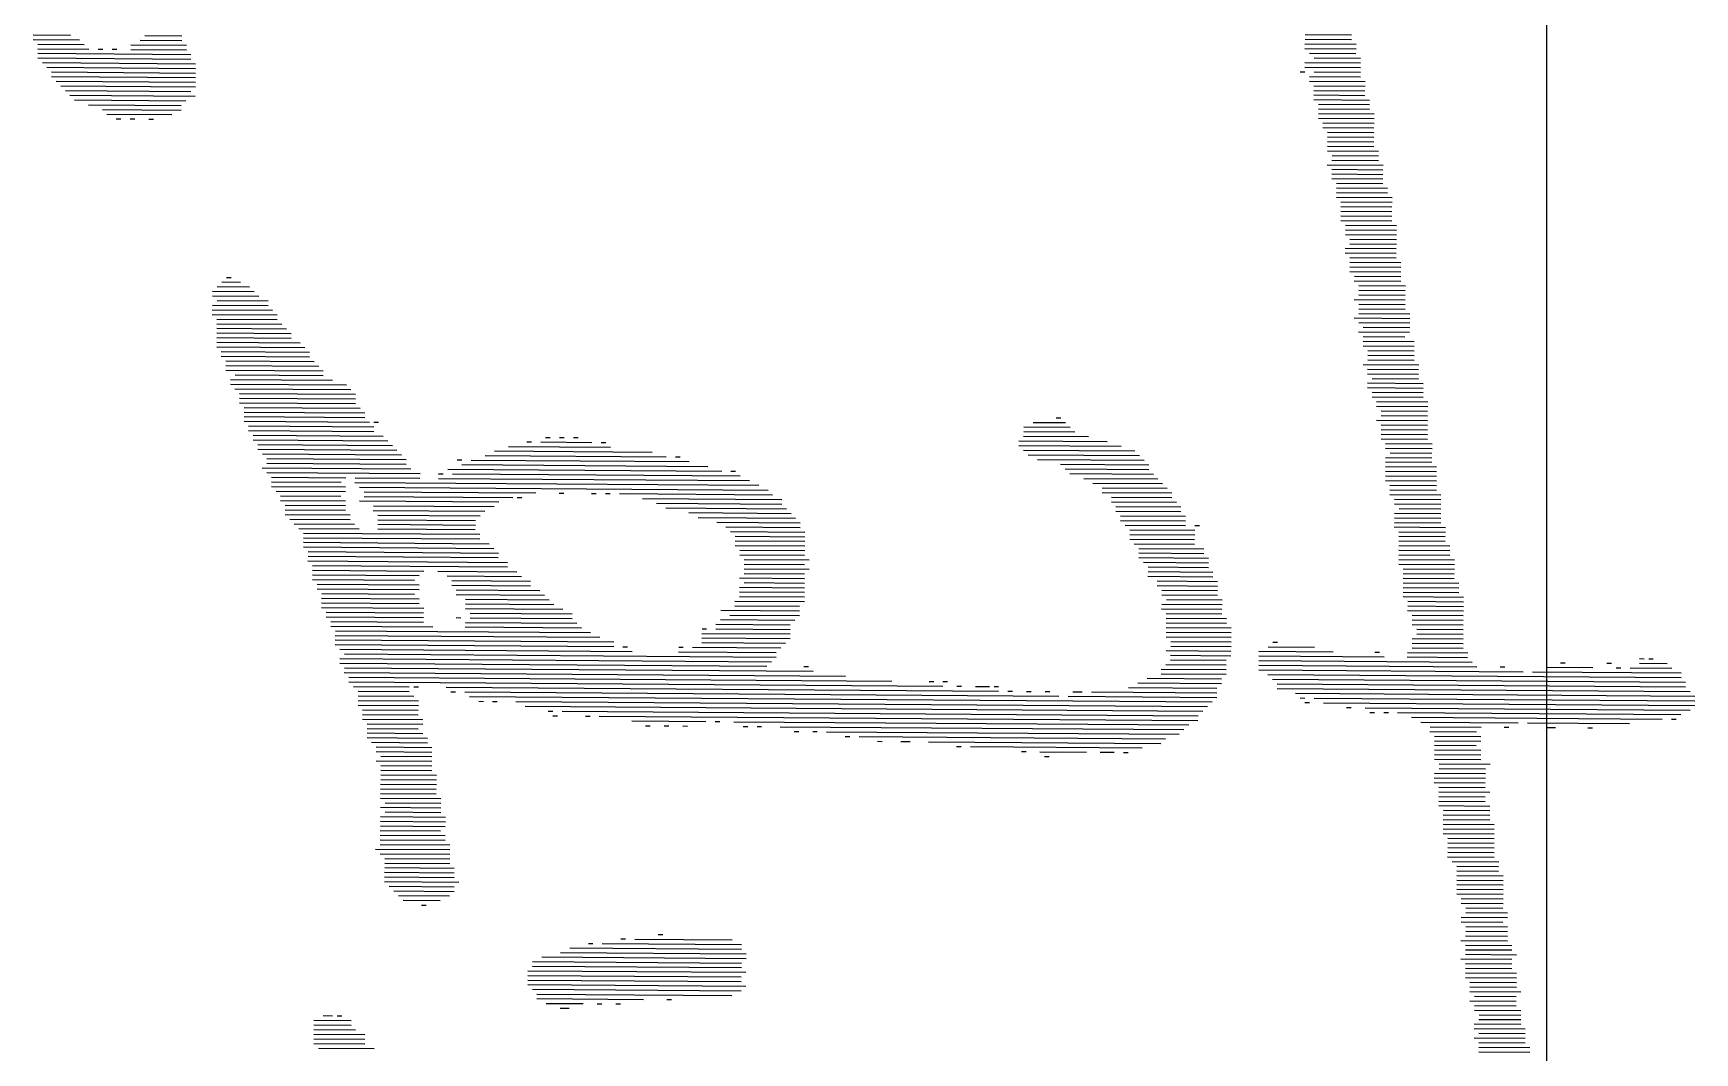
# Model space of a CAD drawing. Extents: x 1738711 to 2346805, y 1189731 to 2516152.
# Drawn here: x 1934158.3 to 1934328.3, y 1218895.2 to 1218999.5 of the extents above; entities that cross this region are included whole.
import ezdxf
from ezdxf.enums import TextEntityAlignment as Align

# ---------------------------------------------------------------- set-up
doc = ezdxf.new("R2010")
doc.units = 0
doc.header["$LTSCALE"] = 1000
doc.header["$MEASUREMENT"] = 0
doc.layers.add('TK', color=4, linetype='Continuous')
doc.layers.add('签名', color=2, linetype='Continuous')
doc.styles.add('宋体', font='SIMSUN.TTF', dxfattribs={"width": 0.75})

# ---------------------------------------------------------------- blocks, each defined once
blk = doc.blocks.new('hjashrtahreahe')
at = {"layer": 'TK', "color": 7}
blk.add_line((76600, 2800), (83100, 2800), dxfattribs=at)
at = {"layer": 'TK', "style": '宋体', "width": 0.75}
for tag, height, p in [('项目负责人', 350, (6002.88, 57088.65)), ('专业负责人', 350, (6002.88, 56223.66)), ('设计人', 350, (6002.88, 55419.43)), ('版号1', 250, (77303.87, 22193.36)), ('时间1', 250, (82405.29, 22193.36)), ('版号2', 250, (77303.87, 21593.36)), ('时间2', 250, (82405.29, 21593.36)), ('版号3', 250, (77303.87, 20993.36)), ('时间3', 250, (82405.29, 20993.36)), ('建筑会签', 0.0001, (78977.88, 2403.16)), ('电气会签', 0.0001, (82127.88, 2403.16)), ('结构会签', 0.0001, (78977.88, 1803.16)), ('暖通会签', 0.0001, (82127.88, 1803.16)), ('给排水会签', 0.0001, (78977.88, 1249.52)), ('智能化会签', 0.0001, (82127.88, 1249.52))]:
    blk.add_attdef(tag, text='', height=height, dxfattribs=at).set_placement(p, align=Align.CENTER)
for tag, p in [('合作设计单位', (80815.88, 48985.89)), ('版号说明1', (79853.88, 22318.17)), ('版号说明2', (79853.88, 21718.17)), ('版号说明3', (79853.88, 21118.17)), ('浙江绿储科技有限公司', (80545.18, 16035.89)), ('百兆瓦级集中式熔盐储能关键', (80545.18, 14953.21)), ('设备研发及制造基地项目', (80545.18, 14603.3)), ('1#研发楼', (80545.18, 13635.89)), ('图名', (80545.18, 12435.89)), ('工程编号', (78977.88, 11460.89)), ('子项编号', (82127.88, 11460.89)), ('建筑', (78977.88, 10710.89)), ('图号', (82127.88, 10710.89)), ('施工图', (78977.88, 9960.89)), ('2023.03', (82127.88, 9960.89)), ('审定', (79352.88, 8460.89)), ('审核', (79352.88, 7710.89)), ('工程负责', (79352.88, 6960.89)), ('专业负责', (79352.88, 6210.89)), ('设计', (79352.88, 5460.89)), ('制图', (79352.88, 4710.89)), ('校对', (79352.88, 3960.89))]:
    blk.add_attdef(tag, text='', height=250, dxfattribs=at).set_placement(p, align=Align.MIDDLE_CENTER)
blk = doc.blocks.new('A$C579C72A4')
for p, q in [((1193.34, 781.02), (1191.97, 590.71)), ((1195.48, 781.01), (1194.12, 592.84)), ((1197.63, 783.13), (1196.26, 592.82)), ((1199.78, 785.26), (1198.46, 601.36)), ((1201.92, 785.24), (1200.66, 609.9)), ((1204.06, 785.22), (1202.83, 614.16)), ((1206.18, 783.07), (1205.11, 633.39)), ((1186.88, 774.66), (1186.74, 755.41)), ((1189.05, 778.92), (1188.55, 710.49)), ((1191.18, 778.9), (1189.81, 588.59)), ((1208.29, 778.78), (1207.35, 648.34)), ((1210.41, 776.62), (1210.4, 774.49)), ((1182.54, 766.13), (1182.52, 764)), ((1184.72, 772.53), (1184.63, 759.7)), ((1210.37, 770.21), (1209.54, 654.74)), ((1182.51, 761.86), (1182.49, 759.72)), ((1186.71, 751.13), (1186.69, 749)), ((1212.4, 755.23), (1212.06, 708.18)), ((1184.54, 746.87), (1184.52, 744.73)), ((1186.62, 738.3), (1186.46, 716.92)), ((1214.41, 738.1), (1214.4, 735.97)), ((1184.38, 725.49), (1184.37, 723.35)), ((1214.29, 721), (1214.26, 716.72)), ((1188.52, 706.21), (1187.64, 584.33)), ((1336.07, 705.15), (1335.9, 681.63)), ((1344.62, 705.09), (1344.47, 683.71)), ((1346.76, 705.07), (1346.62, 685.83)), ((1348.9, 705.06), (1348.76, 685.81)), ((1351.04, 705.04), (1350.88, 683.66)), ((1353.19, 707.17), (1353.02, 683.64)), ((1355.33, 707.15), (1355.17, 685.77)), ((1357.47, 707.13), (1357.3, 683.61)), ((1359.61, 707.12), (1359.45, 685.74)), ((1361.76, 709.24), (1361.59, 685.72)), ((1363.9, 709.23), (1363.73, 685.71)), ((1186.32, 697.68), (1186.31, 695.54)), ((1212.03, 703.91), (1211.71, 659)), ((1214.14, 699.61), (1214.12, 697.48)), ((1282.55, 696.98), (1282.39, 675.6)), ((1284.69, 696.97), (1284.53, 675.58)), ((1286.82, 696.95), (1286.67, 675.57)), ((1288.96, 696.94), (1288.81, 675.55)), ((1291.1, 696.92), (1290.95, 675.54)), ((1293.24, 696.91), (1293.1, 677.66)), ((1295.38, 696.89), (1295.24, 677.64)), ((1297.52, 696.87), (1297.39, 679.77)), ((1299.67, 699), (1299.53, 679.75)), ((1301.81, 698.98), (1301.65, 677.6)), ((1303.93, 696.83), (1303.79, 677.58)), ((1306.08, 698.95), (1305.95, 679.71)), ((1308.22, 698.94), (1308.08, 679.69)), ((1310.36, 698.92), (1310.22, 679.68)), ((1312.5, 698.9), (1312.35, 677.52)), ((1314.65, 701.03), (1314.5, 679.64)), ((1316.79, 701.01), (1316.64, 679.63)), ((1318.95, 703.14), (1318.78, 679.61)), ((1321.07, 700.98), (1320.9, 677.46)), ((1323.21, 700.97), (1323.05, 679.58)), ((1325.35, 700.95), (1325.19, 679.57)), ((1327.5, 703.07), (1327.33, 679.55)), ((1329.64, 703.06), (1329.47, 679.54)), ((1331.78, 703.04), (1331.62, 681.66)), ((1333.91, 703.03), (1333.76, 681.64)), ((1338.19, 703), (1338.05, 683.75)), ((1340.33, 702.98), (1340.18, 681.6)), ((1342.47, 702.97), (1342.33, 683.72)), ((1231.18, 690.94), (1231.01, 667.42)), ((1244.01, 690.84), (1243.84, 667.32)), ((1250.43, 690.8), (1250.26, 667.28)), ((1252.56, 690.78), (1252.41, 669.4)), ((1254.7, 690.77), (1254.55, 669.38)), ((1256.84, 690.75), (1256.69, 669.37)), ((1259, 692.88), (1258.83, 669.35)), ((1261.13, 692.86), (1260.96, 669.34)), ((1263.27, 692.84), (1263.1, 669.32)), ((1265.41, 692.83), (1265.26, 671.45)), ((1267.55, 692.81), (1267.39, 671.43)), ((1269.69, 692.8), (1269.53, 671.41)), ((1271.83, 692.78), (1271.67, 671.4)), ((1273.96, 692.77), (1273.81, 671.38)), ((1276.12, 694.89), (1275.96, 673.51)), ((1278.26, 694.87), (1278.12, 675.63)), ((1280.39, 694.86), (1280.26, 675.61)), ((1184.08, 682.72), (1183.37, 584.36)), ((1186.23, 684.85), (1185.51, 584.34)), ((1214.04, 686.78), (1213.87, 663.26)), ((1216.17, 684.63), (1216.01, 663.25)), ((1218.32, 686.75), (1218.17, 665.37)), ((1220.46, 686.74), (1220.3, 665.35)), ((1222.58, 684.58), (1222.44, 665.34)), ((1224.74, 686.71), (1224.58, 665.32)), ((1226.87, 686.69), (1226.72, 665.31)), ((1229.01, 686.68), (1228.86, 665.29)), ((1233.3, 688.78), (1233.15, 667.4)), ((1235.44, 688.77), (1235.27, 665.25)), ((1237.58, 688.75), (1237.41, 665.23)), ((1239.72, 688.74), (1239.55, 665.22)), ((1241.86, 688.72), (1241.7, 667.34)), ((1246.13, 688.69), (1245.98, 667.31)), ((1248.27, 688.68), (1248.12, 667.29)), ((1136.97, 674.51), (1136.79, 648.85)), ((1139.11, 674.49), (1138.92, 648.83)), ((1141.25, 674.48), (1141.08, 650.96)), ((1143.39, 674.46), (1143.22, 650.94)), ((1145.52, 674.45), (1145.35, 650.92)), ((1147.68, 676.57), (1147.49, 650.91)), ((1149.82, 676.55), (1149.63, 650.89)), ((1151.95, 676.54), (1151.77, 650.88)), ((1154.11, 678.66), (1153.91, 650.86)), ((1156.25, 678.65), (1156.06, 652.99)), ((1158.39, 678.63), (1158.2, 652.97)), ((1160.52, 678.62), (1160.34, 652.96)), ((1162.66, 678.6), (1162.49, 655.08)), ((1164.8, 678.58), (1164.63, 655.06)), ((1166.94, 678.57), (1166.77, 655.05)), ((1169.08, 678.55), (1168.92, 657.17)), ((1171.22, 678.54), (1171.06, 657.15)), ((1173.35, 678.52), (1173.18, 655)), ((1175.49, 678.51), (1175.32, 654.99)), ((1177.63, 678.49), (1177.46, 654.97)), ((1179.78, 680.62), (1179.58, 652.82)), ((1181.92, 680.6), (1181.72, 652.8)), ((1094.14, 666.26), (1093.97, 642.74)), ((1096.28, 666.25), (1096.11, 642.73)), ((1098.42, 666.23), (1098.25, 642.71)), ((1100.56, 666.22), (1100.39, 642.7)), ((1102.7, 666.2), (1102.54, 644.82)), ((1104.83, 666.19), (1104.68, 644.8)), ((1106.99, 668.31), (1106.82, 644.79)), ((1109.13, 668.29), (1108.97, 646.91)), ((1111.26, 668.28), (1111.11, 646.89)), ((1113.4, 668.26), (1113.26, 649.02)), ((1115.54, 668.25), (1115.39, 646.86)), ((1117.68, 668.23), (1117.53, 646.85)), ((1119.82, 668.22), (1119.66, 646.83)), ((1121.97, 670.34), (1121.8, 646.82)), ((1124.11, 670.32), (1123.96, 648.94)), ((1126.25, 670.31), (1126.09, 648.93)), ((1128.39, 670.29), (1128.23, 648.91)), ((1130.54, 672.42), (1130.37, 648.89)), ((1132.68, 672.4), (1132.51, 648.88)), ((1134.82, 672.39), (1134.65, 648.86)), ((1055.61, 660.13), (1055.42, 634.47)), ((1057.74, 660.11), (1057.56, 634.45)), ((1059.88, 660.09), (1059.71, 636.57)), ((1062.02, 660.08), (1061.85, 636.56)), ((1064.17, 662.2), (1064.01, 638.68)), ((1066.31, 662.19), (1066.14, 638.66)), ((1068.45, 662.17), (1068.3, 640.79)), ((1070.59, 662.16), (1070.44, 640.77)), ((1072.73, 662.14), (1072.56, 638.62)), ((1074.87, 662.13), (1074.71, 640.74)), ((1077, 662.11), (1076.85, 640.73)), ((1079.14, 662.09), (1078.99, 640.71)), ((1081.28, 662.08), (1081.13, 640.7)), ((1083.44, 664.2), (1083.28, 642.82)), ((1085.57, 664.19), (1085.42, 642.8)), ((1087.71, 664.17), (1087.57, 644.93)), ((1089.85, 664.16), (1089.7, 642.77)), ((1091.99, 664.14), (1091.83, 642.76)), ((1010.64, 651.9), (1010.48, 630.51)), ((1012.78, 651.88), (1012.62, 630.5)), ((1014.92, 651.86), (1014.76, 630.48)), ((1017.05, 651.85), (1016.88, 628.33)), ((1019.19, 651.83), (1019.04, 630.45)), ((1021.33, 651.82), (1021.18, 630.44)), ((1023.48, 653.94), (1023.32, 630.42)), ((1025.62, 653.93), (1025.44, 628.27)), ((1027.76, 653.91), (1027.59, 630.39)), ((1029.9, 653.9), (1029.75, 632.51)), ((1032.04, 653.88), (1031.87, 630.36)), ((1034.16, 651.73), (1034.02, 632.48)), ((1036.33, 655.99), (1036.16, 632.47)), ((1038.47, 655.97), (1038.3, 632.45)), ((1040.61, 655.96), (1040.45, 634.57)), ((1042.75, 655.94), (1042.59, 634.56)), ((1044.88, 655.93), (1044.73, 634.54)), ((1047.04, 658.05), (1046.85, 632.39)), ((1049.18, 658.03), (1049.01, 634.51)), ((1051.31, 658.02), (1051.14, 634.5)), ((1053.45, 658), (1053.3, 636.62)), ((965.67, 643.67), (965.5, 620.14)), ((967.81, 643.65), (967.64, 620.13)), ((969.96, 645.77), (969.78, 620.11)), ((972.1, 645.76), (971.93, 622.24)), ((974.24, 645.74), (974.07, 622.22)), ((976.38, 645.73), (976.21, 622.21)), ((978.52, 645.71), (978.35, 622.19)), ((980.66, 645.7), (980.49, 622.17)), ((982.81, 647.82), (982.64, 624.3)), ((984.95, 647.8), (984.78, 624.28)), ((987.09, 647.79), (986.92, 624.27)), ((989.22, 647.77), (989.07, 626.39)), ((991.36, 647.76), (991.21, 626.37)), ((993.5, 647.74), (993.33, 624.22)), ((995.64, 647.73), (995.47, 624.2)), ((997.78, 647.71), (997.62, 626.33)), ((999.93, 649.83), (999.76, 626.31)), ((1002.07, 649.82), (1001.9, 626.3)), ((1004.21, 649.8), (1004.04, 626.28)), ((1006.35, 649.79), (1006.19, 628.4)), ((1008.49, 649.77), (1008.33, 628.39)), ((1207.32, 644.06), (1207.31, 641.92)), ((924.98, 635.41), (924.8, 609.74)), ((927.12, 635.39), (926.95, 611.87)), ((931.41, 637.5), (931.23, 611.84)), ((933.55, 637.48), (933.37, 611.82)), ((935.69, 637.47), (935.52, 613.94)), ((937.83, 637.45), (937.66, 613.93)), ((939.97, 637.44), (939.81, 616.05)), ((942.1, 637.42), (941.95, 616.04)), ((944.24, 637.4), (944.09, 616.02)), ((946.38, 637.39), (946.23, 616.01)), ((948.53, 639.51), (948.37, 615.99)), ((950.67, 639.5), (950.52, 618.11)), ((952.81, 639.48), (952.66, 618.1)), ((954.97, 641.6), (954.78, 615.94)), ((957.1, 641.59), (956.93, 618.07)), ((959.24, 641.57), (959.07, 618.05)), ((961.38, 641.56), (961.21, 618.04)), ((963.52, 641.54), (963.36, 620.16)), ((1179.49, 639.99), (1179.48, 637.85)), ((1181.64, 642.11), (1181.23, 584.37)), ((1207.27, 637.65), (1207.26, 635.51)), ((899.28, 629.17), (899.11, 605.65)), ((901.41, 629.16), (901.24, 605.64)), ((903.55, 629.14), (903.4, 607.76)), ((905.71, 631.27), (905.55, 609.88)), ((907.84, 631.25), (907.66, 605.59)), ((909.98, 631.24), (909.8, 605.58)), ((912.12, 631.22), (911.97, 609.84)), ((914.26, 631.21), (914.09, 607.68)), ((916.41, 633.33), (916.23, 607.67)), ((918.55, 633.31), (918.38, 609.79)), ((920.69, 633.3), (920.52, 609.78)), ((922.83, 633.28), (922.66, 609.76)), ((929.26, 635.37), (929.09, 611.85)), ((894.98, 627.07), (894.83, 605.68)), ((897.12, 627.05), (896.97, 605.67)), ((1205.06, 626.97), (1205.04, 624.83)), ((1179.34, 618.6), (1179.09, 584.39)), ((911.94, 605.56), (911.92, 603.42)), ((1177.14, 610.07), (1176.98, 588.68)), ((1200.63, 605.62), (1200.61, 603.48)), ((1202.78, 607.74), (1202.77, 605.6)), ((1174.88, 592.97), (1174.86, 590.84)), ((1155.45, 567.45), (1155.26, 541.79)), ((1157.58, 567.44), (1157.38, 539.64)), ((1159.72, 567.42), (1159.52, 539.62)), ((1161.86, 567.41), (1161.68, 541.75)), ((1164.01, 569.53), (1163.81, 541.73)), ((1166.15, 569.51), (1165.95, 541.72)), ((1168.31, 571.64), (1168.09, 541.7)), ((1170.44, 571.62), (1170.23, 541.68)), ((1172.58, 571.61), (1172.37, 541.67)), ((1174.72, 571.59), (1174.52, 543.79)), ((1176.86, 571.57), (1176.66, 543.78)), ((1179, 571.56), (1178.78, 541.62)), ((1181.14, 571.54), (1180.94, 543.75)), ((1183.26, 569.39), (1183.07, 543.73)), ((1185.4, 569.37), (1185.2, 541.58)), ((1187.54, 569.36), (1187.32, 539.42)), ((1189.67, 569.34), (1189.46, 539.41)), ((1191.8, 567.19), (1191.55, 532.98)), ((1193.94, 567.18), (1193.66, 528.68)), ((1131.86, 559.07), (1131.65, 529.13)), ((1134, 559.05), (1133.78, 529.12)), ((1136.15, 561.18), (1135.92, 529.1)), ((1138.29, 561.16), (1138.08, 531.22)), ((1140.43, 561.15), (1140.23, 533.35)), ((1142.58, 563.27), (1142.37, 533.33)), ((1144.72, 563.25), (1144.51, 533.32)), ((1146.88, 565.38), (1146.68, 537.58)), ((1149.02, 565.36), (1148.81, 537.56)), ((1151.15, 565.34), (1150.97, 539.68)), ((1153.29, 565.33), (1153.11, 539.67)), ((1196.06, 565.02), (1195.77, 524.39)), ((1198.2, 565.01), (1197.78, 507.27)), ((1200.34, 564.99), (1199.84, 496.56)), ((1202.46, 562.84), (1199.99, 220.7)), ((1204.58, 560.68), (1202.29, 242.07)), ((1121.16, 557.01), (1121.14, 554.87)), ((1123.28, 554.85), (1123.06, 524.92)), ((1125.42, 554.84), (1125.2, 524.9)), ((1127.55, 554.82), (1127.34, 524.89)), ((1129.69, 554.81), (1129.49, 527.01)), ((1206.7, 558.53), (1204.45, 246.33)), ((1208.83, 556.38), (1206.72, 263.42)), ((1210.97, 556.36), (1208.98, 280.51)), ((1213.07, 552.07), (1211.56, 342.51)), ((1106.09, 544.28), (1105.86, 512.21)), ((1108.23, 544.27), (1108.03, 516.47)), ((1110.39, 546.39), (1110.17, 516.46)), ((1112.54, 548.52), (1112.32, 518.58)), ((1114.68, 548.5), (1114.46, 518.56)), ((1116.83, 550.62), (1116.62, 520.69)), ((1118.97, 550.61), (1118.75, 520.67)), ((1121.11, 550.59), (1120.91, 522.79)), ((1215.2, 549.91), (1213.86, 363.88)), ((1217.32, 547.76), (1216.15, 385.25)), ((1099.63, 537.92), (1099.39, 503.7)), ((1101.79, 540.04), (1101.56, 507.96)), ((1103.94, 542.16), (1103.72, 512.23)), ((1219.41, 541.33), (1218.39, 400.2)), ((1221.53, 539.18), (1220.76, 432.26)), ((1088.88, 529.44), (1088.51, 478.12)), ((1091.03, 531.56), (1090.68, 482.38)), ((1093.19, 533.69), (1092.89, 493.06)), ((1095.33, 533.67), (1095.05, 495.18)), ((1097.48, 535.79), (1097.2, 497.3)), ((1223.61, 530.61), (1223.04, 451.49)), ((1084.54, 520.92), (1084.2, 473.87)), ((1086.73, 527.32), (1086.36, 476)), ((1225.7, 524.18), (1225.69, 522.04)), ((1082.36, 514.52), (1082.06, 473.89)), ((1225.66, 517.76), (1225.61, 511.35)), ((1080.16, 505.98), (1079.94, 476.04)), ((1077.97, 499.58), (1077.8, 476.06)), ((1197.75, 502.99), (1197.72, 498.72)), ((1225.56, 504.93), (1225.41, 483.55)), ((1071.51, 493.21), (1071.5, 491.07)), ((1073.66, 495.33), (1073.56, 480.37)), ((1075.82, 497.46), (1075.66, 476.07)), ((1199.81, 492.29), (1197.84, 218.58)), ((1197.64, 488.03), (1197.63, 485.89)), ((1227.58, 487.81), (1227.56, 485.67)), ((1197.58, 479.47), (1197.57, 477.33)), ((1225.36, 477.13), (1225.35, 475)), ((1197.52, 470.92), (1197.5, 468.78)), ((1195.3, 460.24), (1195.26, 453.83)), ((1195.33, 464.52), (1195.32, 462.38)), ((1197.47, 464.5), (1195.64, 210.04)), ((1195.21, 447.41), (1195.2, 445.27)), ((1223.01, 447.21), (1222.99, 445.07)), ((1193.03, 441.01), (1193.01, 438.87)), ((1195.15, 438.86), (1193.18, 165.15)), ((1192.98, 434.6), (1192.97, 432.46)), ((1220.7, 423.71), (1220.67, 419.43)), ((1192.84, 415.35), (1191.04, 165.17)), ((1220.61, 410.88), (1220.59, 408.74)), ((1190.55, 393.98), (1188.89, 163.04)), ((1218.36, 395.92), (1218.35, 393.78)), ((1124.12, 375.22), (1123.88, 341)), ((1126.26, 375.2), (1126.03, 343.13)), ((1128.4, 375.19), (1128.17, 343.11)), ((1130.54, 375.17), (1130.31, 343.1)), ((1132.68, 375.16), (1132.46, 345.22)), ((1134.81, 375.14), (1134.6, 345.2)), ((1136.97, 377.26), (1136.75, 347.33)), ((1139.09, 375.11), (1138.89, 347.31)), ((1141.24, 377.23), (1141.03, 347.3)), ((1186.15, 376.91), (1186.13, 374.77)), ((1188.3, 379.03), (1186.75, 163.06)), ((1216.12, 380.97), (1216.1, 378.83)), ((1115.52, 368.86), (1115.18, 321.82)), ((1117.68, 370.99), (1117.35, 326.08)), ((1119.83, 373.11), (1119.55, 334.62)), ((1121.97, 373.09), (1121.72, 338.88)), ((1143.37, 375.08), (1143.17, 347.28)), ((1145.51, 375.06), (1145.29, 345.13)), ((1147.64, 375.05), (1147.44, 347.25)), ((1149.78, 375.03), (1149.57, 345.1)), ((1151.92, 375.02), (1151.7, 345.08)), ((1154.06, 375), (1153.84, 345.06)), ((1156.2, 374.99), (1155.97, 342.91)), ((1158.32, 372.83), (1158.1, 342.9)), ((1160.46, 372.82), (1160.2, 336.46)), ((1162.6, 372.8), (1162.37, 340.73)), ((1164.72, 370.65), (1164.47, 336.43)), ((1166.84, 368.49), (1166.6, 334.28)), ((1168.98, 368.48), (1168.73, 334.26)), ((1171.12, 368.46), (1170.83, 327.83)), ((1173.26, 368.45), (1172.96, 327.82)), ((1216.06, 372.42), (1216.04, 370.28)), ((1106.91, 360.37), (1106.4, 289.81)), ((1109.08, 364.63), (1108.61, 300.48)), ((1111.21, 364.62), (1110.8, 306.88)), ((1113.37, 366.74), (1112.97, 311.14)), ((1175.38, 366.29), (1175.1, 327.8)), ((1177.5, 364.14), (1177.21, 323.51)), ((1179.63, 361.99), (1179.3, 317.08)), ((1181.76, 361.97), (1180.33, 163.1)), ((1183.89, 359.82), (1182.45, 160.95)), ((1102.58, 353.99), (1101.24, 167.95)), ((1104.75, 358.25), (1103.4, 170.07)), ((1186.01, 357.66), (1184.59, 160.94)), ((1213.79, 355.32), (1213.78, 353.19)), ((1098.25, 345.47), (1097.29, 212.89)), ((1100.42, 349.73), (1099.38, 206.46)), ((1213.75, 348.91), (1213.73, 346.77)), ((1314.23, 346.05), (1313.77, 281.9)), ((1316.37, 346.03), (1315.8, 266.91)), ((1318.53, 348.15), (1317.91, 262.62)), ((1320.66, 348.14), (1319.99, 254.05)), ((1322.79, 345.99), (1322.09, 249.76)), ((1324.93, 345.97), (1324.23, 249.74)), ((1327.08, 348.09), (1326.36, 247.59)), ((1329.2, 345.94), (1328.49, 247.58)), ((1331.34, 345.92), (1330.63, 247.56)), ((1333.49, 348.05), (1332.77, 247.54)), ((1335.62, 345.89), (1334.92, 249.67)), ((1096.05, 336.93), (1095.14, 210.76)), ((1096.09, 343.34), (1096.08, 341.2)), ((1312.07, 341.79), (1311.74, 296.88)), ((1337.73, 341.6), (1337.08, 251.79)), ((1093.86, 330.53), (1093.04, 217.2)), ((1168.7, 329.99), (1168.69, 327.85)), ((1211.47, 329.68), (1211.22, 295.47)), ((1211.52, 336.1), (1211.5, 333.96)), ((1091.66, 321.99), (1090.94, 221.49)), ((1089.49, 317.73), (1089.48, 315.59)), ((1177.18, 319.23), (1177.16, 317.1)), ((1213.55, 321.11), (1213.53, 318.97)), ((1089.45, 311.31), (1088.85, 227.92)), ((1213.49, 312.56), (1213.47, 310.42)), ((1309.7, 309.73), (1309.68, 307.59)), ((1339.66, 313.79), (1339.65, 311.65)), ((1087.26, 304.91), (1086.74, 232.21)), ((1213.42, 304), (1213.41, 301.87)), ((1339.57, 300.96), (1339.22, 251.78)), ((1177, 293.57), (1176.98, 291.44)), ((1179.15, 295.7), (1178.18, 160.98)), ((1311.71, 292.6), (1311.7, 290.47)), ((1082.83, 283.56), (1082.82, 281.42)), ((1084.98, 285.68), (1084.65, 238.64)), ((1106.37, 285.53), (1106.35, 283.39)), ((1174.81, 287.18), (1173.89, 158.87)), ((1176.95, 287.16), (1176.02, 158.86)), ((1341.63, 290.25), (1341.62, 288.11)), ((1082.78, 277.15), (1082.62, 253.62)), ((1106.32, 279.11), (1106.31, 276.98)), ((1170.46, 276.51), (1169.61, 158.91)), ((1172.63, 280.78), (1171.75, 158.89)), ((1208.95, 276.24), (1208.93, 274.1)), ((1313.74, 277.62), (1313.73, 275.48)), ((1341.57, 281.7), (1341.56, 279.56)), ((1080.6, 270.75), (1080.58, 268.61)), ((1161.84, 268.02), (1161.5, 220.98)), ((1163.98, 268.01), (1163.64, 220.96)), ((1166.13, 270.13), (1165.76, 218.81)), ((1168.29, 272.25), (1167.9, 218.79)), ((1341.51, 273.14), (1341.39, 256.04)), ((1080.55, 264.33), (1080.54, 262.19)), ((1106.21, 264.15), (1106.2, 262.01)), ((1159.67, 263.76), (1159.35, 218.86)), ((1208.84, 261.27), (1208.82, 259.13)), ((1343.6, 266.71), (1343.57, 262.44)), ((1080.51, 257.92), (1080.49, 255.78)), ((1151.04, 253.13), (1150.76, 214.64)), ((1153.2, 255.25), (1152.9, 214.63)), ((1155.35, 257.38), (1155.07, 218.89)), ((1157.5, 259.5), (1157.21, 218.87)), ((1206.69, 259.15), (1206.67, 257.01)), ((1082.58, 249.35), (1082.57, 247.21)), ((1106.12, 251.32), (1105.55, 172.2)), ((1146.73, 248.89), (1146.47, 212.53)), ((1148.87, 248.87), (1148.61, 212.52)), ((1108.18, 240.61), (1107.69, 172.18)), ((1108.21, 244.89), (1108.2, 242.75)), ((1138.1, 238.26), (1137.44, 146.31)), ((1140.24, 238.24), (1139.6, 148.43)), ((1142.41, 242.5), (1142.15, 206.15)), ((1144.57, 244.62), (1144.32, 210.41)), ((1110.27, 234.18), (1109.81, 170.03)), ((1112.4, 232.03), (1112, 176.43)), ((1129.49, 229.76), (1128.87, 144.23)), ((1131.64, 231.89), (1131.01, 144.21)), ((1133.8, 234.01), (1133.17, 146.34)), ((1135.94, 233.99), (1135.3, 146.32)), ((1202.22, 233.52), (1202.21, 231.38)), ((1114.51, 227.73), (1114.14, 176.41)), ((1116.63, 225.58), (1116.29, 178.54)), ((1118.75, 223.43), (1118.43, 178.52)), ((1120.89, 223.41), (1120.57, 178.5)), ((1123.03, 223.39), (1122.7, 178.49)), ((1125.18, 225.52), (1124.6, 144.26)), ((1127.32, 225.5), (1126.73, 144.25)), ((1202.18, 227.1), (1202.16, 224.96)), ((1090.91, 217.21), (1090.89, 215.07)), ((1163.61, 216.69), (1163.59, 214.55)), ((1285.5, 215.81), (1285.25, 181.6)), ((1097.26, 208.61), (1097.24, 206.47)), ((1197.81, 214.3), (1197.79, 212.16)), ((1246.94, 207.53), (1246.74, 179.73)), ((1249.08, 207.52), (1248.9, 181.86)), ((1251.22, 207.5), (1251.02, 179.7)), ((1253.36, 207.49), (1253.17, 181.83)), ((1255.51, 209.61), (1255.3, 179.67)), ((1257.65, 209.59), (1257.44, 179.66)), ((1259.79, 209.58), (1259.57, 179.64)), ((1261.91, 207.42), (1261.71, 179.63)), ((1264.07, 209.55), (1263.85, 179.61)), ((1266.2, 209.53), (1265.99, 179.6)), ((1268.36, 211.66), (1268.13, 179.58)), ((1270.5, 211.64), (1270.25, 177.43)), ((1272.64, 211.62), (1272.4, 179.55)), ((1274.77, 211.61), (1274.56, 181.67)), ((1276.91, 211.59), (1276.7, 181.66)), ((1279.07, 213.72), (1278.83, 181.64)), ((1281.2, 213.7), (1280.97, 181.63)), ((1283.34, 213.69), (1283.11, 181.61)), ((1287.62, 213.65), (1287.4, 183.72)), ((1289.76, 213.64), (1289.56, 185.84)), ((1291.88, 211.49), (1291.71, 187.96)), ((1293.99, 207.19), (1293.86, 190.09)), ((1142.1, 199.73), (1141.73, 148.41)), ((1159.21, 199.61), (1158.87, 152.57)), ((1161.35, 199.6), (1161.03, 154.69)), ((1163.49, 199.58), (1163.16, 154.67)), ((1165.63, 199.56), (1165.32, 156.8)), ((1167.79, 203.83), (1167.46, 156.78)), ((1210.53, 199.24), (1210.33, 171.44)), ((1212.67, 199.23), (1212.48, 173.57)), ((1216.95, 199.19), (1216.76, 173.53)), ((1219.1, 201.32), (1218.9, 173.52)), ((1221.24, 201.3), (1221.05, 175.64)), ((1223.39, 203.43), (1223.21, 177.77)), ((1225.53, 203.41), (1225.34, 177.75)), ((1227.67, 203.39), (1227.5, 179.87)), ((1229.81, 203.38), (1229.62, 177.72)), ((1231.94, 203.36), (1231.78, 179.84)), ((1234.08, 203.35), (1233.91, 179.83)), ((1236.24, 205.47), (1236.05, 179.81)), ((1238.38, 205.46), (1238.19, 179.8)), ((1240.51, 205.44), (1240.33, 179.78)), ((1242.65, 205.43), (1242.47, 179.76)), ((1244.79, 205.41), (1244.61, 179.75)), ((1296.08, 200.76), (1296.06, 198.62)), ((1090.72, 191.55), (1090.26, 127.4)), ((1092.86, 191.54), (1092.4, 127.38)), ((1095.01, 193.66), (1094.52, 125.23)), ((1097.18, 197.92), (1096.67, 127.35)), ((1099.32, 197.9), (1099.11, 167.97)), ((1144.23, 197.58), (1143.87, 148.4)), ((1146.35, 195.43), (1146.01, 148.38)), ((1148.5, 197.55), (1148.16, 150.51)), ((1150.64, 197.53), (1150.3, 150.49)), ((1152.76, 195.38), (1152.46, 152.61)), ((1154.92, 197.5), (1154.59, 152.6)), ((1157.06, 197.49), (1156.73, 152.58)), ((1195.52, 192.93), (1195.33, 167.27)), ((1195.55, 197.21), (1195.53, 195.07)), ((1197.65, 192.92), (1197.48, 169.4)), ((1199.81, 195.04), (1199.62, 169.38)), ((1201.96, 197.16), (1201.76, 169.37)), ((1204.1, 197.15), (1203.9, 169.35)), ((1206.24, 197.13), (1206.05, 171.47)), ((1208.38, 197.12), (1208.19, 171.46)), ((1214.79, 197.07), (1214.62, 173.55)), ((1084.26, 185.18), (1083.81, 123.17)), ((1086.41, 187.3), (1085.95, 123.15)), ((1088.57, 189.43), (1088.11, 125.28)), ((1073.52, 178.84), (1073.51, 176.71)), ((1075.65, 176.69), (1075.23, 118.95)), ((1077.78, 176.67), (1077.37, 118.94)), ((1079.95, 180.94), (1079.52, 121.06)), ((1082.11, 183.06), (1081.66, 121.05)), ((1362.2, 176.76), (1362.01, 151.1)), ((1067.05, 170.34), (1066.66, 116.88)), ((1069.2, 172.46), (1068.8, 116.86)), ((1071.34, 172.44), (1070.94, 116.85)), ((1073.49, 174.57), (1073.08, 116.83)), ((1122.64, 169.94), (1122.44, 142.14)), ((1355.75, 172.53), (1355.58, 149.01)), ((1357.89, 172.52), (1357.72, 149)), ((1360.03, 172.5), (1359.86, 148.98)), ((1056.31, 164), (1055.92, 110.54)), ((1058.46, 166.12), (1058.08, 112.66)), ((1060.62, 168.24), (1060.23, 114.79)), ((1062.75, 168.23), (1062.37, 114.77)), ((1064.89, 168.21), (1064.51, 114.76)), ((1099.07, 163.69), (1098.83, 129.48)), ((1101.2, 161.54), (1100.97, 129.46)), ((1103.35, 163.66), (1103.1, 129.45)), ((1105.49, 163.64), (1105.26, 131.57)), ((1107.61, 161.49), (1107.41, 133.69)), ((1109.77, 163.61), (1109.55, 133.68)), ((1111.9, 163.6), (1111.7, 135.8)), ((1114.04, 163.58), (1113.84, 135.78)), ((1116.2, 165.71), (1115.98, 135.77)), ((1118.34, 165.69), (1118.14, 137.89)), ((1120.49, 167.81), (1120.29, 140.01)), ((1347.12, 161.9), (1347.11, 159.76)), ((1349.29, 166.16), (1349.17, 149.06)), ((1351.43, 166.15), (1351.31, 149.04)), ((1353.58, 168.27), (1353.45, 149.03)), ((1049.82, 153.35), (1049.49, 108.45)), ((1051.95, 153.34), (1051.66, 112.71)), ((1054.12, 157.6), (1053.78, 110.56)), ((1347.09, 157.63), (1347.06, 153.35)), ((1041.22, 147), (1040.92, 106.37)), ((1043.35, 146.98), (1043.06, 106.36)), ((1045.51, 149.11), (1045.22, 108.48)), ((1047.66, 151.23), (1047.35, 108.46)), ((1032.6, 138.51), (1032.35, 104.29)), ((1034.74, 138.49), (1034.49, 104.28)), ((1036.91, 142.75), (1036.63, 104.26)), ((1039.06, 144.88), (1038.77, 104.25)), ((1024, 132.15), (1023.79, 102.22)), ((1026.14, 132.14), (1025.94, 104.34)), ((1028.29, 134.26), (1028.08, 104.33)), ((1030.45, 136.39), (1030.22, 104.31)), ((1015.39, 123.66), (1015.23, 102.28)), ((1017.56, 127.92), (1017.39, 104.4)), ((1019.69, 127.91), (1019.51, 102.25)), ((1021.85, 130.03), (1021.65, 102.23)), ((1008.91, 115.16), (1008.85, 106.6)), ((1011.08, 119.42), (1010.97, 104.45)), ((1013.23, 121.54), (1013.09, 102.29)), ((1006.74, 110.89), (1006.73, 108.76)), ((903.96, 92.39), (903.45, 21.82)), ((906.1, 92.37), (905.59, 21.81)), ((908.25, 94.5), (907.75, 23.93)), ((910.39, 94.48), (909.9, 26.05)), ((912.53, 94.47), (912.05, 28.18)), ((914.67, 94.45), (914.19, 28.16)), ((916.81, 94.43), (916.34, 30.28)), ((918.95, 94.42), (918.5, 32.41)), ((921.07, 92.27), (920.65, 34.53)), ((923.22, 94.39), (922.81, 36.65)), ((895.38, 88.17), (895.25, 71.07)), ((897.52, 88.16), (897.38, 68.91)), ((899.67, 90.28), (899.48, 64.62)), ((901.81, 90.27), (901.62, 64.61)), ((925.33, 90.1), (924.96, 38.78)), ((927.45, 87.94), (927.14, 45.18)), ((929.59, 87.93), (929.33, 51.58)), ((931.7, 83.64), (931.48, 53.7)), ((933.78, 75.07), (933.76, 72.93)), ((933.71, 66.51), (933.7, 64.37)), ((901.58, 58.19), (901.56, 56.05)), ((933.67, 60.1), (933.65, 57.96)), ((901.53, 51.78), (901.52, 49.64)), ((897.18, 41.11), (897.02, 19.73)), ((899.33, 43.24), (899.18, 21.85)), ((901.48, 45.36), (901.31, 21.84)), ((895.01, 36.85), (894.88, 19.75))]:
    blk.add_line(p, q)
blk = doc.blocks.new('harehraehr')
at = {"layer": '签名'}
blk.add_blockref('A$C579C72A4', (2019870.04, 1952403), dxfattribs=at)

msp = doc.modelspace()

# ---------------------------------------------------------------- block references
at = {"rotation": 270}
for name, p, xscale, yscale, zscale in [('hjashrtahreahe', (1933473.1, 1243631.56), 0.3, 0.3, 0.3), ('harehraehr', (1500724.8, 1667604.65), 0.22199778, 0.22199778, 0.22199778)]:
    msp.add_blockref(name, p, dxfattribs=dict(at, xscale=xscale, yscale=yscale, zscale=zscale))

doc.saveas('drawing.dxf')
